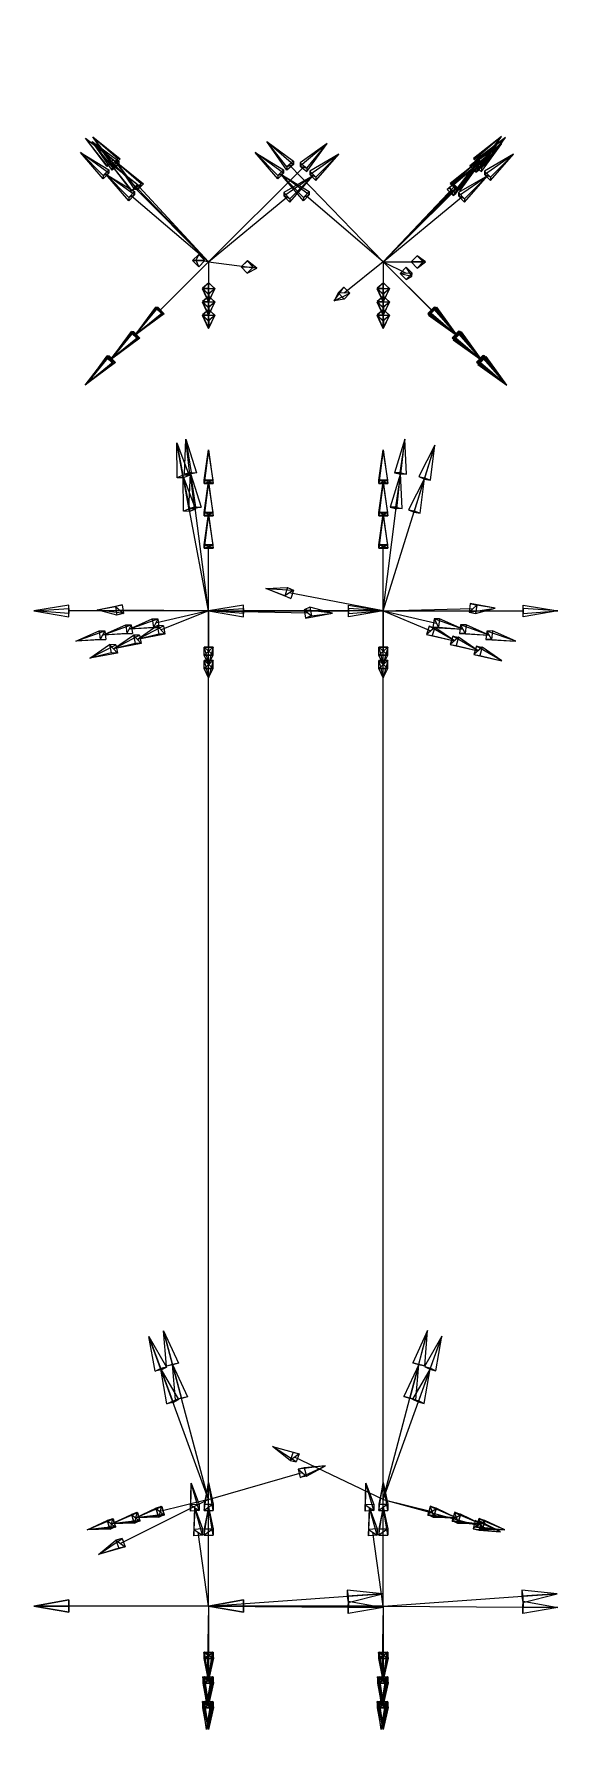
# Model space of a CAD drawing. Header units: millimetres. Extents: x -1660 to 13, y -87 to 87.
# Drawn here: x -1410 to -1380, y -87.2 to 10.1 of the extents above.
import ezdxf

# ---------------------------------------------------------------- set-up
doc = ezdxf.new("R2010")
doc.units = ezdxf.units.MM
for name, color, linetype in [('AutoDetect_10_8', 1, 'Continuous'), ('AutoDetect_5_3', 1, 'Continuous'), ('AutoDetect_6_2', 1, 'Continuous'), ('AutoDetect_7_13', 1, 'Continuous'), ('AutoDetect_8_12', 1, 'Continuous'), ('AutoDetect_9_7', 1, 'Continuous'), ('Rippe_ID_GUID_F739E2EA_6F00_4f99_AA98_B779BD7A45A1', 1, 'Continuous')]:
    doc.layers.add(name, color=color, linetype=linetype)

# ---------------------------------------------------------------- blocks, each defined once
blk = doc.blocks.new('Kontrollpunkt')
at = {"color": 0}
for q in [(0, 6), (8, 0), (0, 0, 4)]:
    blk.add_line((0, 0), q, dxfattribs=at)
for points in [[(0.25, 8, -0.25), (-0.25, 8, -0.25), (-0.25, 8, 0.25), (0, 10, 0), (-0.25, 8, -0.25), (0.25, 8, 0.25), (0, 10, 0), (0.25, 8, -0.25), (0.25, 8, 0.25), (-0.25, 8, 0.25)], [(0.25, 6, -0.25), (-0.25, 6, -0.25), (-0.25, 6, 0.25), (0, 8, 0), (-0.25, 6, -0.25), (0.25, 6, 0.25), (0, 8, 0), (0.25, 6, -0.25), (0.25, 6, 0.25), (-0.25, 6, 0.25)], [(0.25, 0.25, 4), (-0.25, 0.25, 4), (-0.25, -0.25, 4), (0, 0, 6), (-0.25, 0.25, 4), (0.25, -0.25, 4), (0, 0, 6), (0.25, 0.25, 4), (0.25, -0.25, 4), (-0.25, -0.25, 4)], [(0.25, 0.25, 6), (-0.25, 0.25, 6), (-0.25, -0.25, 6), (0, 0, 8), (-0.25, 0.25, 6), (0.25, -0.25, 6), (0, 0, 8), (0.25, 0.25, 6), (0.25, -0.25, 6), (-0.25, -0.25, 6)], [(0.25, 0.25, 8), (-0.25, 0.25, 8), (-0.25, -0.25, 8), (0, 0, 10), (-0.25, 0.25, 8), (0.25, -0.25, 8), (0, 0, 10), (0.25, 0.25, 8), (0.25, -0.25, 8), (-0.25, -0.25, 8)], [(8, 0.25, -0.25), (8, 0.25, 0.25), (8, -0.25, 0.25), (10, 0, 0), (8, 0.25, 0.25), (8, -0.25, -0.25), (10, 0, 0), (8, 0.25, -0.25), (8, -0.25, -0.25), (8, -0.25, 0.25)]]:
    blk.add_polyline3d(points, dxfattribs=at)

msp = doc.modelspace()

# ---------------------------------------------------------------- linework, layer by layer
at = {"layer": 'AutoDetect_10_8', "color": 1}
msp.add_line((-1400, -79.9, -308), (-1400, -23, -308), dxfattribs=at)
at = {"layer": 'AutoDetect_5_3', "color": 1}
msp.add_line((-1400, -3, -328), (-1400, -3, -420), dxfattribs=at)
at = {"layer": 'AutoDetect_6_2', "color": 1}
msp.add_line((-1390, -3, -328), (-1390, -3, -420), dxfattribs=at)
at = {"layer": 'AutoDetect_7_13', "color": 1}
msp.add_line((-1400, -79.9, -440), (-1400, -23, -440), dxfattribs=at)
at = {"layer": 'AutoDetect_8_12', "color": 1}
msp.add_line((-1390, -79.9, -440), (-1390, -23, -440), dxfattribs=at)
at = {"layer": 'AutoDetect_9_7', "color": 1}
msp.add_line((-1390, -79.9, -308), (-1390, -23, -308), dxfattribs=at)

# ---------------------------------------------------------------- block references
at = {"layer": 'AutoDetect_10_8', "color": 1, "extrusion": (-0.75938, -0.173648, -0.627047), "rotation": 98.54360777602209}
msp.add_blockref('Kontrollpunkt', (-289.663, 619.065, 1260.257), dxfattribs=at)
at = {"layer": 'AutoDetect_10_8', "color": 1, "extrusion": (-0.696364, -0.173648, -0.696364), "rotation": 81.2348063681018}
msp.add_blockref('Kontrollpunkt', (-267.032, 737.346, 1202.223), dxfattribs=at)
at = {"layer": 'AutoDetect_5_3', "color": 1, "extrusion": (-0.706434, -0.706434, -0.043625), "rotation": 93.25395877417517}
msp.add_blockref('Kontrollpunkt', (-987.828, -284.408, 1005.435), dxfattribs=at)
at = {"layer": 'AutoDetect_5_3', "color": 1, "extrusion": (-0.696364, -0.696364, 0.173648), "rotation": 77.24859307823723}
for p in [(-987.828, -534.681, 913.096), (-987.828, -585.891, 904.067)]:
    msp.add_blockref('Kontrollpunkt', p, dxfattribs=at)
at = {"layer": 'AutoDetect_6_2', "color": 1, "extrusion": (0.696364, -0.696364, 0.173648)}
for p, rotation in [((-985, -243.313, -1038.789), 279.8510761165839), ((-985, -192.103, -1029.76), 273.3030353310031)]:
    msp.add_blockref('Kontrollpunkt', p, dxfattribs=dict(at, rotation=rotation))
at = {"layer": 'AutoDetect_6_2', "color": 1, "extrusion": (0.706433, -0.706433, -0.043642), "rotation": 249.0778419604151}
msp.add_blockref('Kontrollpunkt', (-985, -370.49, -965.508), dxfattribs=at)
at = {"layer": 'AutoDetect_7_13', "color": 1, "extrusion": (-0.680645, -0.271009, 0.680645), "rotation": 74.10893041965595}
msp.add_blockref('Kontrollpunkt', (-496.52, -1213.448, 659.652), dxfattribs=at)
at = {"layer": 'AutoDetect_7_13', "color": 1, "extrusion": (-0.696364, -0.173648, 0.696364), "rotation": 91.4177731969594}
msp.add_blockref('Kontrollpunkt', (-267.032, -1274.177, 681.342), dxfattribs=at)
at = {"layer": 'AutoDetect_8_12', "color": 1, "extrusion": (0.757922, -0.173648, 0.628809), "rotation": 279.1891112930645}
msp.add_blockref('Kontrollpunkt', (-332.84, 506.614, -1326.193), dxfattribs=at)
at = {"layer": 'AutoDetect_8_12', "color": 1, "extrusion": (0.696364, -0.173648, 0.696364), "rotation": 269.0403468189521}
msp.add_blockref('Kontrollpunkt', (-408.021, 610.952, -1261.514), dxfattribs=at)
at = {"layer": 'AutoDetect_9_7', "color": 1, "extrusion": (0.677688, -0.285444, -0.677688), "rotation": 261.8156260165456}
msp.add_blockref('Kontrollpunkt', (-560.759, -1088.558, -726.693), dxfattribs=at)
at = {"layer": 'AutoDetect_9_7', "color": 1, "extrusion": (0.696364, -0.173648, -0.696364), "rotation": 278.1385729810916}
msp.add_blockref('Kontrollpunkt', (-408.021, -1147.783, -740.634), dxfattribs=at)
at = {"layer": 'Rippe_ID_GUID_F739E2EA_6F00_4f99_AA98_B779BD7A45A1', "color": 2, "extrusion": (5.55112e-17, -0.382683, 0.92388), "rotation": 47.26579039910015}
for p in [(-1400, -128.292, -301.884), (-1390, -128.292, -301.884)]:
    msp.add_blockref('Kontrollpunkt', p, dxfattribs=at)
at = {"layer": 'Rippe_ID_GUID_F739E2EA_6F00_4f99_AA98_B779BD7A45A1', "color": 2, "extrusion": (0, -0.382683, -0.92388), "rotation": 228.1881441009208}
for p in [(-1400, -157.955, 389.177), (-1390, -157.955, 389.177)]:
    msp.add_blockref('Kontrollpunkt', p, dxfattribs=at)
at = {"layer": 'Rippe_ID_GUID_F739E2EA_6F00_4f99_AA98_B779BD7A45A1', "color": 2, "extrusion": (0, 0.92388, 0.382683)}
for p in [(1400, -397.705, -189.63), (1390, -397.705, -189.63)]:
    msp.add_blockref('Kontrollpunkt', p, dxfattribs=at)
at = {"layer": 'Rippe_ID_GUID_F739E2EA_6F00_4f99_AA98_B779BD7A45A1', "color": 2, "extrusion": (0, 0.92388, -0.382683), "rotation": 180}
for p in [(1400, -293.357, 96.617), (1390, -293.357, 96.617)]:
    msp.add_blockref('Kontrollpunkt', p, dxfattribs=at)
at = {"layer": 'Rippe_ID_GUID_F739E2EA_6F00_4f99_AA98_B779BD7A45A1', "color": 2, "extrusion": (0, -0.707107, 0.707107)}
for p, rotation in [((-1400, -273.58, -160.443), 5.690129303988991), ((-1390, -273.58, -160.443), 5.690129303988991), ((-1400, -273.58, -160.443), 180), ((-1390, -273.58, -160.443), 180)]:
    msp.add_blockref('Kontrollpunkt', p, dxfattribs=dict(at, rotation=rotation))
at = {"layer": 'Rippe_ID_GUID_F739E2EA_6F00_4f99_AA98_B779BD7A45A1', "color": 2, "extrusion": (0, -0.707107, -0.707107)}
for p, rotation in [((-1400, -255.336, 368.473), 180), ((-1390, -255.336, 368.473), 180), ((-1400, -255.336, 368.473), 0.7497230586966699), ((-1390, -255.336, 368.473), 0.7497230586966699)]:
    msp.add_blockref('Kontrollpunkt', p, dxfattribs=dict(at, rotation=rotation))

doc.saveas('drawing.dxf')
